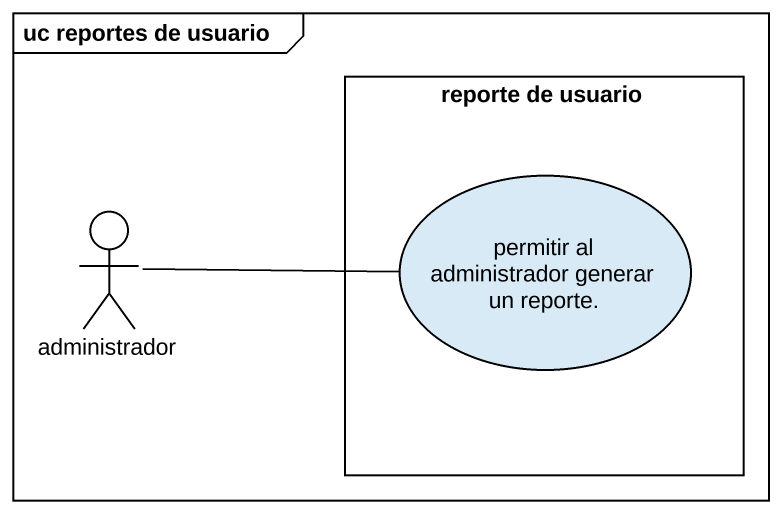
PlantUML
@startuml
mainframe uc reportes de usuario
rectangle "reporte de usuario" as reporte_de_usuario {
  usecase "permitir al administrador generar un reporte." as permitir_al_administrador
}
actor administrador
administrador -right- permitir_al_administrador
@enduml
